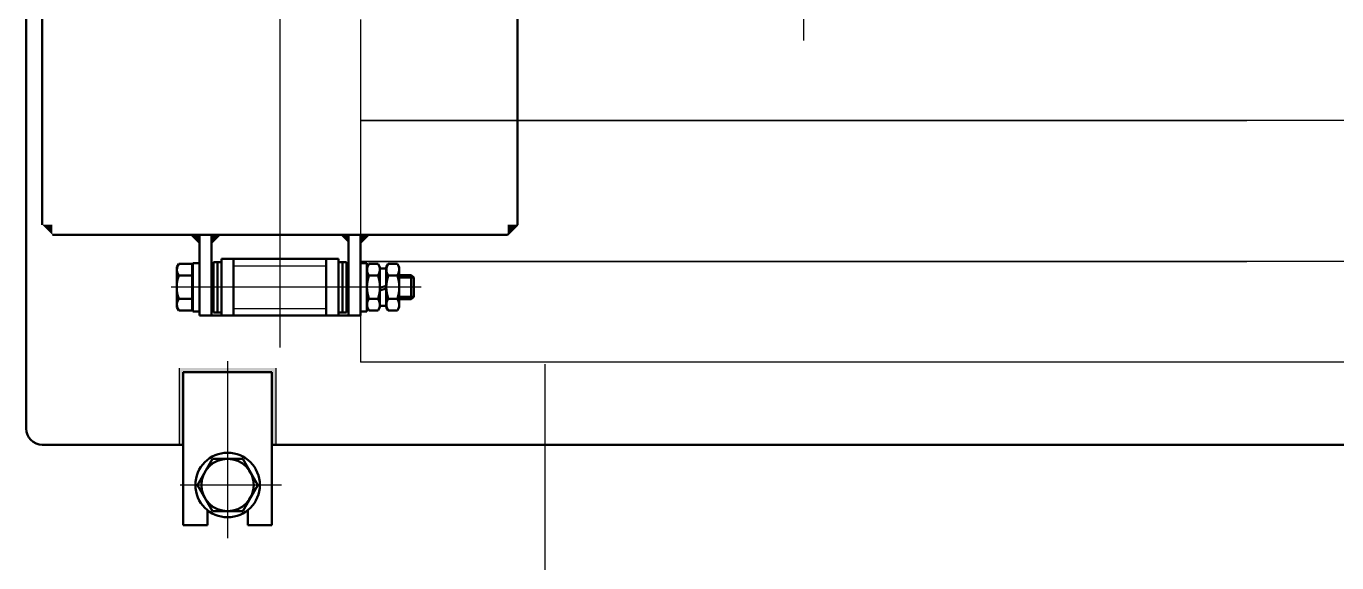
# Model space of a CAD drawing. Extents: x -61205 to 26665, y -81742 to 98141.
# Drawn here: x -37234.3 to -36908.9, y 14160.8 to 14294 of the extents above; entities that cross this region are included whole.
import ezdxf

# ---------------------------------------------------------------- set-up
doc = ezdxf.new("R2010")
doc.units = 0
doc.header["$LTSCALE"] = 1000
doc.header["$MEASUREMENT"] = 0
doc.linetypes.add('G', pattern=[2, 1.25, -0.25, 0.25, -0.25])
for name, color, linetype in [('01', 7, 'CONTINUOUS'), ('05', 4, 'G'), ('08', 1, 'CONTINUOUS')]:
    doc.layers.add(name, color=color, linetype=linetype)

msp = doc.modelspace()

# ---------------------------------------------------------------- hatches: boundary and pattern name
at = {"layer": '01', "lineweight": 50}
for points in [[(-37227.755, 14242.221), (-37227.755, 14244.721), (-37230.255, 14244.721)], [(-37114.755, 14242.221), (-37114.755, 14244.721), (-37112.255, 14244.721)], [(-37193.255, 14242.221), (-37191.255, 14240.221), (-37191.255, 14242.221)], [(-37186.255, 14242.221), (-37188.255, 14240.221), (-37188.255, 14242.221)], [(-37156.255, 14242.221), (-37154.255, 14240.221), (-37154.255, 14242.221)], [(-37149.255, 14242.221), (-37151.255, 14240.221), (-37151.255, 14242.221)]]:
    msp.add_hatch(color=256, dxfattribs=at).paths.add_polyline_path(points)
at = {"layer": '08'}
h = msp.add_hatch(color=256, dxfattribs=at)
h.paths.add_polyline_path([(-37172.255, 14190.121), (-37172.255, 14209.121), (-37184.255, 14209.121), (-37184.255, 14208.121), (-37173.255, 14208.121), (-37173.255, 14190.121)])
h.paths.add_polyline_path([(-37184.255, 14208.121), (-37184.255, 14209.121), (-37196.255, 14209.121), (-37196.255, 14190.121), (-37195.255, 14190.121), (-37195.255, 14208.121)])

# ---------------------------------------------------------------- linework, layer by layer
at = {"layer": '01', "lineweight": 50}
for p, q in [((-37234.255, 14194.121), (-37234.255, 14528.121)), ((-37230.255, 14244.721), (-37230.255, 14399.721)), ((-37112.255, 14399.721), (-37112.255, 14251.911)), ((-37230.255, 14244.721), (-37230.255, 14389.721)), ((-37112.255, 14251.911), (-37112.255, 14244.721)), ((-37114.755, 14242.221), (-37112.255, 14244.721)), ((-37112.255, 14244.721), (-37114.755, 14242.221)), ((-37227.755, 14242.221), (-37114.755, 14242.221)), ((-37193.255, 14242.221), (-37191.255, 14240.221)), ((-37191.255, 14224.221), (-37191.255, 14242.221)), ((-37191.255, 14224.221), (-37191.255, 14242.221)), ((-37186.255, 14242.221), (-37188.255, 14240.221)), ((-37188.255, 14224.221), (-37188.255, 14242.221)), ((-37188.255, 14224.221), (-37188.255, 14242.221)), ((-37154.255, 14242.221), (-37154.255, 14224.221)), ((-37154.255, 14242.221), (-37154.255, 14224.221)), ((-37151.255, 14242.221), (-37151.255, 14224.221)), ((-37151.255, 14242.221), (-37151.255, 14224.221)), ((-37149.255, 14242.221), (-37151.255, 14240.221)), ((-37196.407, 14234.995), (-37196.855, 14234.22)), ((-37196.407, 14234.995), (-37196.855, 14234.22)), ((-37196.855, 14234.22), (-37196.855, 14224.22)), ((-37196.855, 14234.22), (-37196.855, 14224.22)), ((-37196.407, 14234.995), (-37193.055, 14234.995)), ((-37193.055, 14233.67), (-37193.055, 14234.995)), ((-37193.055, 14233.67), (-37193.055, 14234.995)), ((-37191.255, 14235.22), (-37192.855, 14235.22)), ((-37192.855, 14223.22), (-37192.855, 14235.22)), ((-37192.855, 14223.22), (-37192.855, 14235.22)), ((-37185.755, 14235.47), (-37187.755, 14235.47)), ((-37187.755, 14222.97), (-37187.755, 14235.47)), ((-37187.755, 14222.97), (-37187.755, 14235.47)), ((-37186.755, 14222.97), (-37186.755, 14235.47)), ((-37186.755, 14222.97), (-37186.755, 14235.47)), ((-37185.755, 14234.221), (-37185.755, 14236.221)), ((-37185.755, 14234.221), (-37185.755, 14236.221)), ((-37185.755, 14236.221), (-37182.755, 14236.221)), ((-37185.755, 14224.221), (-37185.755, 14234.221)), ((-37185.755, 14224.221), (-37185.755, 14234.221)), ((-37182.755, 14236.221), (-37182.755, 14234.221)), ((-37182.755, 14236.221), (-37182.755, 14234.221)), ((-37179.755, 14236.221), (-37182.755, 14236.221)), ((-37182.755, 14224.221), (-37182.755, 14234.221)), ((-37182.755, 14224.221), (-37182.755, 14234.221)), ((-37162.755, 14236.221), (-37179.755, 14236.221)), ((-37159.755, 14236.221), (-37162.755, 14236.221)), ((-37159.755, 14236.221), (-37156.755, 14236.221)), ((-37159.755, 14234.221), (-37159.755, 14236.221)), ((-37159.755, 14234.221), (-37159.755, 14236.221)), ((-37159.755, 14224.221), (-37159.755, 14234.221)), ((-37159.755, 14224.221), (-37159.755, 14234.221)), ((-37156.755, 14236.221), (-37156.755, 14234.221)), ((-37156.755, 14236.221), (-37156.755, 14234.221)), ((-37156.755, 14235.47), (-37154.755, 14235.47)), ((-37156.755, 14224.221), (-37156.755, 14234.221)), ((-37156.755, 14224.221), (-37156.755, 14234.221)), ((-37156.755, 14224.221), (-37156.755, 14234.221)), ((-37156.755, 14224.221), (-37156.755, 14234.221)), ((-37155.755, 14222.97), (-37155.755, 14235.47)), ((-37155.755, 14222.97), (-37155.755, 14235.47)), ((-37154.755, 14222.97), (-37154.755, 14235.47)), ((-37154.755, 14222.97), (-37154.755, 14235.47)), ((-37151.255, 14235.22), (-37149.655, 14235.22)), ((-37149.655, 14234.22), (-37149.655, 14235.22)), ((-37149.655, 14234.22), (-37149.655, 14235.22)), ((-37149.207, 14234.995), (-37149.655, 14234.22)), ((-37149.207, 14234.995), (-37149.655, 14234.22)), ((-37149.655, 14224.22), (-37149.655, 14234.22)), ((-37149.655, 14234.22), (-37149.655, 14224.22)), ((-37149.655, 14224.22), (-37149.655, 14234.22)), ((-37149.655, 14234.22), (-37149.655, 14224.22)), ((-37149.207, 14234.995), (-37146.902, 14234.995)), ((-37146.902, 14234.995), (-37146.455, 14234.22)), ((-37146.902, 14234.995), (-37146.455, 14234.22)), ((-37146.455, 14234.22), (-37146.455, 14233.87)), ((-37146.455, 14234.22), (-37146.455, 14233.87)), ((-37144.407, 14234.995), (-37144.855, 14234.22)), ((-37144.407, 14234.995), (-37144.855, 14234.22)), ((-37144.855, 14234.22), (-37144.855, 14224.22)), ((-37144.855, 14234.22), (-37144.855, 14224.22)), ((-37144.407, 14234.995), (-37142.102, 14234.995)), ((-37142.102, 14234.995), (-37141.655, 14234.22)), ((-37142.102, 14234.995), (-37141.655, 14234.22)), ((-37141.655, 14234.22), (-37141.655, 14233.87)), ((-37141.655, 14234.22), (-37141.655, 14233.87)), ((-37196.407, 14232.108), (-37193.055, 14232.108)), ((-37196.407, 14232.108), (-37193.055, 14232.108)), ((-37193.055, 14233.67), (-37192.855, 14233.67)), ((-37193.055, 14233.67), (-37192.855, 14233.67)), ((-37193.055, 14224.77), (-37193.055, 14233.67)), ((-37193.055, 14224.77), (-37193.055, 14233.67)), ((-37192.855, 14233.67), (-37192.855, 14232.22)), ((-37192.855, 14233.67), (-37192.855, 14232.22)), ((-37192.855, 14232.22), (-37192.855, 14226.22)), ((-37192.855, 14232.22), (-37192.855, 14226.22)), ((-37149.207, 14232.108), (-37146.902, 14232.108)), ((-37149.207, 14232.108), (-37146.902, 14232.108)), ((-37146.455, 14233.87), (-37146.455, 14229.02)), ((-37144.855, 14233.87), (-37146.455, 14233.87)), ((-37146.455, 14233.87), (-37146.455, 14229.02)), ((-37146.455, 14233.87), (-37146.455, 14229.02)), ((-37144.855, 14233.87), (-37146.455, 14233.87)), ((-37146.455, 14233.87), (-37146.455, 14229.02)), ((-37144.855, 14233.87), (-37144.855, 14229.54)), ((-37144.855, 14233.87), (-37144.855, 14229.54)), ((-37144.407, 14232.108), (-37142.102, 14232.108)), ((-37144.407, 14232.108), (-37142.102, 14232.108)), ((-37141.655, 14233.87), (-37141.655, 14224.57)), ((-37141.655, 14233.87), (-37141.655, 14224.57)), ((-37141.655, 14233.87), (-37141.655, 14229.02)), ((-37141.655, 14233.87), (-37141.655, 14229.02)), ((-37141.655, 14232.22), (-37138.668, 14232.22)), ((-37141.655, 14232.22), (-37138.668, 14232.22)), ((-37141.655, 14231.607), (-37138.055, 14231.607)), ((-37141.655, 14231.607), (-37138.055, 14231.607)), ((-37138.668, 14232.22), (-37138.668, 14226.22)), ((-37138.668, 14232.22), (-37138.668, 14226.22)), ((-37138.668, 14232.22), (-37138.055, 14231.607)), ((-37138.668, 14232.22), (-37138.055, 14231.607)), ((-37138.055, 14231.607), (-37138.055, 14226.834)), ((-37144.855, 14229.54), (-37146.455, 14229.02)), ((-37144.855, 14229.54), (-37146.455, 14229.02)), ((-37146.455, 14229.02), (-37146.455, 14228.38)), ((-37146.455, 14229.02), (-37146.455, 14228.38)), ((-37144.855, 14228.9), (-37146.455, 14228.38)), ((-37144.855, 14228.9), (-37146.455, 14228.38)), ((-37146.455, 14228.38), (-37146.455, 14224.57)), ((-37146.455, 14228.38), (-37146.455, 14224.57)), ((-37146.455, 14228.38), (-37146.455, 14224.57)), ((-37146.455, 14228.38), (-37146.455, 14224.57)), ((-37144.855, 14228.9), (-37144.855, 14224.57)), ((-37144.855, 14228.9), (-37144.855, 14224.57)), ((-37141.655, 14229.02), (-37141.655, 14228.38)), ((-37141.655, 14229.02), (-37141.655, 14228.38)), ((-37141.655, 14228.38), (-37141.655, 14224.57)), ((-37141.655, 14228.38), (-37141.655, 14224.57)), ((-37196.407, 14226.332), (-37193.055, 14226.332)), ((-37196.407, 14226.332), (-37193.055, 14226.332)), ((-37193.055, 14224.77), (-37192.855, 14224.77)), ((-37193.055, 14223.445), (-37193.055, 14224.77)), ((-37193.055, 14224.77), (-37192.855, 14224.77)), ((-37193.055, 14223.445), (-37193.055, 14224.77)), ((-37192.855, 14226.22), (-37192.855, 14224.77)), ((-37192.855, 14226.22), (-37192.855, 14224.77)), ((-37149.207, 14226.333), (-37146.902, 14226.333)), ((-37149.207, 14226.333), (-37146.902, 14226.333)), ((-37146.455, 14224.57), (-37144.855, 14224.57)), ((-37146.455, 14224.57), (-37146.455, 14224.22)), ((-37146.455, 14224.57), (-37144.855, 14224.57)), ((-37146.455, 14224.57), (-37146.455, 14224.22)), ((-37144.407, 14226.333), (-37142.102, 14226.333)), ((-37144.407, 14226.333), (-37142.102, 14226.333)), ((-37141.655, 14226.834), (-37138.055, 14226.834)), ((-37141.655, 14226.834), (-37138.055, 14226.834)), ((-37141.655, 14226.22), (-37138.668, 14226.22)), ((-37141.655, 14226.22), (-37138.668, 14226.22)), ((-37141.655, 14224.57), (-37141.655, 14224.22)), ((-37141.655, 14224.57), (-37141.655, 14224.22)), ((-37138.668, 14226.22), (-37138.055, 14226.834)), ((-37138.668, 14226.22), (-37138.055, 14226.834)), ((-37196.407, 14223.445), (-37196.855, 14224.22)), ((-37196.407, 14223.445), (-37196.855, 14224.22)), ((-37196.407, 14223.445), (-37193.055, 14223.445)), ((-37196.407, 14223.445), (-37193.055, 14223.445)), ((-37191.255, 14223.22), (-37192.855, 14223.22)), ((-37191.255, 14223.22), (-37192.855, 14223.22)), ((-37191.255, 14222.221), (-37191.255, 14224.221)), ((-37191.255, 14222.221), (-37191.255, 14224.221)), ((-37188.255, 14222.221), (-37191.255, 14222.221)), ((-37188.255, 14224.221), (-37188.255, 14222.221)), ((-37188.255, 14224.221), (-37188.255, 14222.221)), ((-37185.755, 14222.221), (-37188.255, 14222.221)), ((-37185.755, 14222.97), (-37187.755, 14222.97)), ((-37185.755, 14222.221), (-37185.755, 14224.221)), ((-37185.755, 14222.221), (-37185.755, 14224.221)), ((-37182.755, 14222.221), (-37185.755, 14222.221)), ((-37182.755, 14224.221), (-37182.755, 14222.221)), ((-37182.755, 14224.221), (-37182.755, 14222.221)), ((-37179.755, 14222.221), (-37182.755, 14222.221)), ((-37162.755, 14222.221), (-37179.755, 14222.221)), ((-37159.755, 14222.221), (-37162.755, 14222.221)), ((-37159.755, 14222.221), (-37159.755, 14224.221)), ((-37159.755, 14222.221), (-37159.755, 14224.221)), ((-37156.755, 14222.221), (-37159.755, 14222.221)), ((-37156.755, 14224.221), (-37156.755, 14222.221)), ((-37156.755, 14224.221), (-37156.755, 14222.221)), ((-37156.755, 14222.97), (-37154.755, 14222.97)), ((-37154.255, 14222.221), (-37156.755, 14222.221)), ((-37154.255, 14222.221), (-37154.255, 14224.221)), ((-37154.255, 14222.221), (-37154.255, 14224.221)), ((-37151.255, 14222.221), (-37154.255, 14222.221)), ((-37151.255, 14224.221), (-37151.255, 14222.221)), ((-37151.255, 14224.221), (-37151.255, 14222.221)), ((-37151.255, 14223.22), (-37149.655, 14223.22)), ((-37151.255, 14223.22), (-37149.655, 14223.22)), ((-37149.655, 14223.22), (-37149.655, 14224.22)), ((-37149.207, 14223.445), (-37149.655, 14224.22)), ((-37149.655, 14223.22), (-37149.655, 14224.22)), ((-37149.207, 14223.445), (-37149.655, 14224.22)), ((-37149.207, 14223.445), (-37146.902, 14223.445)), ((-37149.207, 14223.445), (-37146.902, 14223.445)), ((-37146.902, 14223.445), (-37146.455, 14224.22)), ((-37146.902, 14223.445), (-37146.455, 14224.22)), ((-37144.407, 14223.445), (-37144.855, 14224.22)), ((-37144.407, 14223.445), (-37144.855, 14224.22)), ((-37144.407, 14223.445), (-37142.102, 14223.445)), ((-37144.407, 14223.445), (-37142.102, 14223.445)), ((-37142.102, 14223.445), (-37141.655, 14224.22)), ((-37142.102, 14223.445), (-37141.655, 14224.22)), ((-37195.255, 14208.121), (-37173.255, 14208.121)), ((-37195.255, 14208.121), (-37195.255, 14170.121)), ((-37173.255, 14208.121), (-37173.255, 14170.121)), ((-37196.255, 14190.121), (-37230.255, 14190.121)), ((-37195.255, 14190.121), (-37230.255, 14190.121)), ((-36776.255, 14190.121), (-37173.255, 14190.121)), ((-37188.008, 14186.621), (-37191.76, 14180.121)), ((-37180.502, 14186.621), (-37188.008, 14186.621)), ((-37176.749, 14180.121), (-37180.502, 14186.621)), ((-37191.76, 14180.121), (-37188.008, 14173.621)), ((-37180.502, 14173.621), (-37176.749, 14180.121)), ((-37189.255, 14173.876), (-37189.255, 14170.121)), ((-37188.008, 14173.621), (-37180.502, 14173.621)), ((-37179.255, 14173.876), (-37179.255, 14170.121)), ((-37189.255, 14170.121), (-37195.255, 14170.121)), ((-37173.255, 14170.121), (-37179.255, 14170.121))]:
    msp.add_line(p, q, dxfattribs=at)
at = {"layer": '01'}
for p, q in [((-37151.255, 14295.621), (-37151.255, 14270.621)), ((-37151.255, 14270.621), (-37151.255, 14235.621)), ((-37151.255, 14270.621), (-36931.255, 14270.621)), ((-36761.255, 14270.621), (-37151.255, 14270.621)), ((-37159.755, 14234.471), (-37182.755, 14234.471)), ((-37159.755, 14234.471), (-37182.755, 14234.471)), ((-37151.255, 14235.621), (-37151.255, 14210.621)), ((-36931.255, 14235.621), (-37151.255, 14235.621)), ((-37151.255, 14235.621), (-36931.255, 14235.621)), ((-36761.255, 14235.621), (-36931.255, 14235.621)), ((-37182.755, 14223.971), (-37159.755, 14223.971)), ((-37182.755, 14223.971), (-37159.755, 14223.971)), ((-36931.255, 14210.621), (-37151.255, 14210.621)), ((-37105.455, 14142.616), (-37105.455, 14210.121)), ((-36761.255, 14210.621), (-36931.255, 14210.621))]:
    msp.add_line(p, q, dxfattribs=at)
at = {"layer": '01', "lineweight": -3, "ltscale": 2}
for p, q in [((-37196.255, 14209.121), (-37196.255, 14190.121)), ((-37173.255, 14208.121), (-37195.255, 14208.121)), ((-37172.255, 14209.121), (-37172.255, 14190.121))]:
    msp.add_line(p, q, dxfattribs=at)
at = {"layer": '01', "lineweight": 50}
for radius in [8, 6.5]:
    msp.add_circle((-37184.255, 14180.121), radius, dxfattribs=at)
for centre, radius, start, end in [((-37194.303, 14233.552), 2.552, 154.44687, 214.44687), ((-37194.303, 14233.552), 2.552, 154.44687, 214.44687), ((-37147.102, 14233.551), 2.553, 154.43847, 214.43847), ((-37147.102, 14233.551), 2.553, 154.43847, 214.43847), ((-37149.008, 14233.551), 2.553, 325.56153, 25.56153), ((-37149.008, 14233.551), 2.553, 325.56153, 25.56153), ((-37142.302, 14233.551), 2.553, 154.43847, 214.43847), ((-37142.302, 14233.551), 2.553, 154.43847, 214.43847), ((-37144.208, 14233.551), 2.553, 325.56153, 25.56153), ((-37144.208, 14233.551), 2.553, 325.56153, 25.56153), ((-37187.309, 14229.22), 9.545, 162.38753, 197.61247), ((-37187.309, 14229.22), 9.545, 162.38753, 197.61247), ((-37140.114, 14229.22), 9.541, 162.38303, 197.61697), ((-37140.114, 14229.22), 9.541, 162.38303, 197.61697), ((-37155.996, 14229.22), 9.541, 342.38303, 17.61697), ((-37155.996, 14229.22), 9.541, 342.38303, 17.61697), ((-37135.314, 14229.22), 9.541, 162.38303, 197.61697), ((-37135.314, 14229.22), 9.541, 162.38303, 197.61697), ((-37151.196, 14229.22), 9.541, 342.38303, 17.61697), ((-37151.196, 14229.22), 9.541, 342.38303, 17.61697), ((-37194.303, 14224.889), 2.552, 145.55313, 205.55313), ((-37194.303, 14224.889), 2.552, 145.55313, 205.55313), ((-37147.102, 14224.889), 2.553, 145.56153, 205.56153), ((-37147.102, 14224.889), 2.553, 145.56153, 205.56153), ((-37149.008, 14224.889), 2.553, 334.43847, 34.43847), ((-37149.008, 14224.889), 2.553, 334.43847, 34.43847), ((-37142.302, 14224.889), 2.553, 145.56153, 205.56153), ((-37142.302, 14224.889), 2.553, 145.56153, 205.56153), ((-37144.208, 14224.889), 2.553, 334.43847, 34.43847), ((-37144.208, 14224.889), 2.553, 334.43847, 34.43847), ((-37230.255, 14194.121), 4, 180, 270), ((-37230.255, 14194.121), 4, 180, 270)]:
    msp.add_arc(centre, radius, start, end, dxfattribs=at)
at = {"layer": '05'}
for p, q in [((-37041.255, 14465.98), (-37041.255, 14290.462)), ((-37171.255, 14429.446), (-37171.255, 14214.244)), ((-37170.869, 14180.121), (-37196.043, 14180.121))]:
    msp.add_line(p, q, dxfattribs=at)
at = {"layer": '05', "ltscale": 0.5}
for p, q in [((-37145.453, 14229.22), (-37198.25, 14229.22)), ((-37136.169, 14229.22), (-37198.094, 14229.22)), ((-37136.169, 14229.22), (-37198.094, 14229.22))]:
    msp.add_line(p, q, dxfattribs=at)
at = {"layer": '05', "lineweight": -3, "ltscale": 2}
msp.add_line((-37184.255, 14210.831), (-37184.255, 14166.918), dxfattribs=at)

doc.saveas('drawing.dxf')
